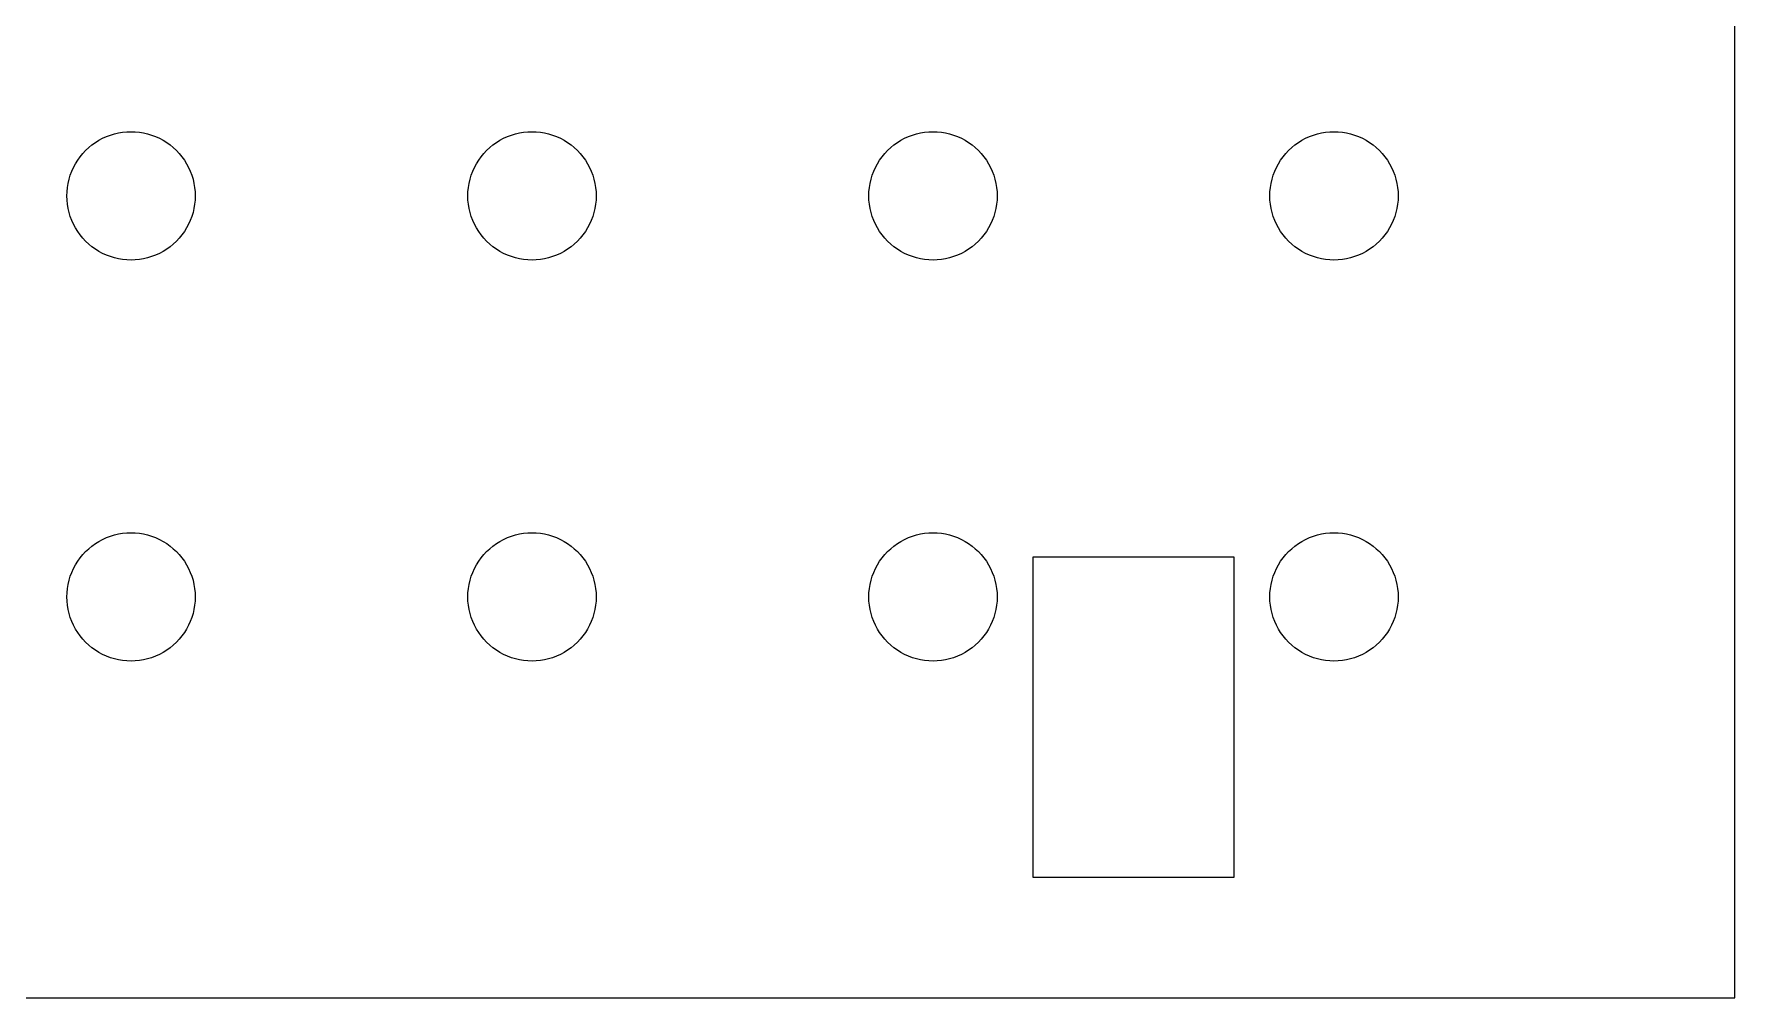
# Model space of a CAD drawing. Header units: metres. Extents: x -80 to 80, y -50 to 50.
# Drawn here: x 37.58 to 80, y -50 to -25.96 of the extents above; entities that cross this region are included whole.
import ezdxf

# ---------------------------------------------------------------- set-up
doc = ezdxf.new("R2010")
doc.units = ezdxf.units.M

msp = doc.modelspace()

# ---------------------------------------------------------------- linework, layer by layer
for p, q in [((80, -50), (80, 50)), ((39.6879, -28.4307), (39.7912, -28.4137)), ((39.7912, -28.4137), (39.8953, -28.4034)), ((39.8953, -28.4034), (40, -28.4)), ((40, -28.4), (40.1046, -28.4034)), ((40.1046, -28.4034), (40.2088, -28.4137)), ((40.2088, -28.4137), (40.3121, -28.4307)), ((49.6879, -28.4307), (49.7912, -28.4137)), ((49.7912, -28.4137), (49.8953, -28.4034)), ((49.8953, -28.4034), (50, -28.4)), ((50, -28.4), (50.1046, -28.4034)), ((50.1046, -28.4034), (50.2088, -28.4137)), ((50.2088, -28.4137), (50.3121, -28.4307)), ((59.6879, -28.4307), (59.7912, -28.4137)), ((59.7912, -28.4137), (59.8953, -28.4034)), ((59.8953, -28.4034), (60, -28.4)), ((60, -28.4), (60.1046, -28.4034)), ((60.1046, -28.4034), (60.2088, -28.4137)), ((60.2088, -28.4137), (60.3121, -28.4307)), ((69.6879, -28.4307), (69.7912, -28.4137)), ((69.7912, -28.4137), (69.8953, -28.4034)), ((69.8953, -28.4034), (70, -28.4)), ((70, -28.4), (70.1046, -28.4034)), ((70.1046, -28.4034), (70.2088, -28.4137)), ((70.2088, -28.4137), (70.3121, -28.4307)), ((38.8686, -28.8686), (38.945, -28.797)), ((38.945, -28.797), (39.026, -28.7306)), ((39.026, -28.7306), (39.1111, -28.6696)), ((39.1111, -28.6696), (39.2, -28.6143)), ((39.2, -28.6143), (39.2923, -28.565)), ((39.2923, -28.565), (39.3877, -28.5218)), ((39.3877, -28.5218), (39.4857, -28.4849)), ((39.4857, -28.4849), (39.5859, -28.4545)), ((39.5859, -28.4545), (39.6879, -28.4307)), ((40.3121, -28.4307), (40.4141, -28.4545)), ((40.4141, -28.4545), (40.5143, -28.4849)), ((40.5143, -28.4849), (40.6123, -28.5218)), ((40.6123, -28.5218), (40.7077, -28.565)), ((40.7077, -28.565), (40.8, -28.6143)), ((40.8, -28.6143), (40.8889, -28.6696)), ((40.8889, -28.6696), (40.974, -28.7306)), ((40.974, -28.7306), (41.0549, -28.797)), ((41.0549, -28.797), (41.1314, -28.8686)), ((48.8686, -28.8686), (48.945, -28.797)), ((48.945, -28.797), (49.026, -28.7306)), ((49.026, -28.7306), (49.1111, -28.6696)), ((49.1111, -28.6696), (49.2, -28.6143)), ((49.2, -28.6143), (49.2923, -28.565)), ((49.2923, -28.565), (49.3877, -28.5218)), ((49.3877, -28.5218), (49.4857, -28.4849)), ((49.4857, -28.4849), (49.5859, -28.4545)), ((49.5859, -28.4545), (49.6879, -28.4307)), ((50.3121, -28.4307), (50.4141, -28.4545)), ((50.4141, -28.4545), (50.5143, -28.4849)), ((50.5143, -28.4849), (50.6123, -28.5218)), ((50.6123, -28.5218), (50.7077, -28.565)), ((50.7077, -28.565), (50.8, -28.6143)), ((50.8, -28.6143), (50.8889, -28.6696)), ((50.8889, -28.6696), (50.974, -28.7306)), ((50.974, -28.7306), (51.0549, -28.797)), ((51.0549, -28.797), (51.1314, -28.8686)), ((58.8686, -28.8686), (58.945, -28.797)), ((58.945, -28.797), (59.026, -28.7306)), ((59.026, -28.7306), (59.1111, -28.6696)), ((59.1111, -28.6696), (59.2, -28.6143)), ((59.2, -28.6143), (59.2923, -28.565)), ((59.2923, -28.565), (59.3877, -28.5218)), ((59.3877, -28.5218), (59.4857, -28.4849)), ((59.4857, -28.4849), (59.5859, -28.4545)), ((59.5859, -28.4545), (59.6879, -28.4307)), ((60.3121, -28.4307), (60.4141, -28.4545)), ((60.4141, -28.4545), (60.5143, -28.4849)), ((60.5143, -28.4849), (60.6123, -28.5218)), ((60.6123, -28.5218), (60.7077, -28.565)), ((60.7077, -28.565), (60.8, -28.6143)), ((60.8, -28.6143), (60.8889, -28.6696)), ((60.8889, -28.6696), (60.974, -28.7306)), ((60.974, -28.7306), (61.0549, -28.797)), ((61.0549, -28.797), (61.1314, -28.8686)), ((68.8686, -28.8686), (68.945, -28.797)), ((68.945, -28.797), (69.026, -28.7306)), ((69.026, -28.7306), (69.1111, -28.6696)), ((69.1111, -28.6696), (69.2, -28.6143)), ((69.2, -28.6143), (69.2923, -28.565)), ((69.2923, -28.565), (69.3877, -28.5218)), ((69.3877, -28.5218), (69.4857, -28.4849)), ((69.4857, -28.4849), (69.5859, -28.4545)), ((69.5859, -28.4545), (69.6879, -28.4307)), ((70.3121, -28.4307), (70.4141, -28.4545)), ((70.4141, -28.4545), (70.5143, -28.4849)), ((70.5143, -28.4849), (70.6123, -28.5218)), ((70.6123, -28.5218), (70.7077, -28.565)), ((70.7077, -28.565), (70.8, -28.6143)), ((70.8, -28.6143), (70.8889, -28.6696)), ((70.8889, -28.6696), (70.974, -28.7306)), ((70.974, -28.7306), (71.0549, -28.797)), ((71.0549, -28.797), (71.1314, -28.8686)), ((38.565, -29.2923), (38.6143, -29.2)), ((38.6143, -29.2), (38.6696, -29.1111)), ((38.6696, -29.1111), (38.7306, -29.026)), ((38.7306, -29.026), (38.797, -28.945)), ((38.797, -28.945), (38.8686, -28.8686)), ((41.1314, -28.8686), (41.2029, -28.945)), ((41.2029, -28.945), (41.2694, -29.026)), ((41.2694, -29.026), (41.3303, -29.1111)), ((41.3303, -29.1111), (41.3856, -29.2)), ((41.3856, -29.2), (41.435, -29.2923)), ((48.565, -29.2923), (48.6143, -29.2)), ((48.6143, -29.2), (48.6696, -29.1111)), ((48.6696, -29.1111), (48.7306, -29.026)), ((48.7306, -29.026), (48.797, -28.945)), ((48.797, -28.945), (48.8686, -28.8686)), ((51.1314, -28.8686), (51.2029, -28.945)), ((51.2029, -28.945), (51.2694, -29.026)), ((51.2694, -29.026), (51.3303, -29.1111)), ((51.3303, -29.1111), (51.3856, -29.2)), ((51.3856, -29.2), (51.435, -29.2923)), ((58.565, -29.2923), (58.6143, -29.2)), ((58.6143, -29.2), (58.6696, -29.1111)), ((58.6696, -29.1111), (58.7306, -29.026)), ((58.7306, -29.026), (58.797, -28.945)), ((58.797, -28.945), (58.8686, -28.8686)), ((61.1314, -28.8686), (61.2029, -28.945)), ((61.2029, -28.945), (61.2694, -29.026)), ((61.2694, -29.026), (61.3303, -29.1111)), ((61.3303, -29.1111), (61.3856, -29.2)), ((61.3856, -29.2), (61.435, -29.2923)), ((68.565, -29.2923), (68.6143, -29.2)), ((68.6143, -29.2), (68.6696, -29.1111)), ((68.6696, -29.1111), (68.7306, -29.026)), ((68.7306, -29.026), (68.797, -28.945)), ((68.797, -28.945), (68.8686, -28.8686)), ((71.1314, -28.8686), (71.2029, -28.945)), ((71.2029, -28.945), (71.2694, -29.026)), ((71.2694, -29.026), (71.3303, -29.1111)), ((71.3303, -29.1111), (71.3856, -29.2)), ((71.3856, -29.2), (71.435, -29.2923)), ((38.4137, -29.7912), (38.4307, -29.6879)), ((38.4307, -29.6879), (38.4545, -29.5859)), ((38.4545, -29.5859), (38.4849, -29.4857)), ((38.4849, -29.4857), (38.5218, -29.3877)), ((38.5218, -29.3877), (38.565, -29.2923)), ((41.435, -29.2923), (41.4782, -29.3877)), ((41.4782, -29.3877), (41.5151, -29.4857)), ((41.5151, -29.4857), (41.5455, -29.5859)), ((41.5455, -29.5859), (41.5692, -29.6879)), ((41.5692, -29.6879), (41.5863, -29.7912)), ((48.4137, -29.7912), (48.4307, -29.6879)), ((48.4307, -29.6879), (48.4545, -29.5859)), ((48.4545, -29.5859), (48.4849, -29.4857)), ((48.4849, -29.4857), (48.5218, -29.3877)), ((48.5218, -29.3877), (48.565, -29.2923)), ((51.435, -29.2923), (51.4782, -29.3877)), ((51.4782, -29.3877), (51.5151, -29.4857)), ((51.5151, -29.4857), (51.5455, -29.5859)), ((51.5455, -29.5859), (51.5692, -29.6879)), ((51.5692, -29.6879), (51.5863, -29.7912)), ((58.4137, -29.7912), (58.4307, -29.6879)), ((58.4307, -29.6879), (58.4545, -29.5859)), ((58.4545, -29.5859), (58.4849, -29.4857)), ((58.4849, -29.4857), (58.5218, -29.3877)), ((58.5218, -29.3877), (58.565, -29.2923)), ((61.435, -29.2923), (61.4782, -29.3877)), ((61.4782, -29.3877), (61.5151, -29.4857)), ((61.5151, -29.4857), (61.5455, -29.5859)), ((61.5455, -29.5859), (61.5692, -29.6879)), ((61.5692, -29.6879), (61.5863, -29.7912)), ((68.4137, -29.7912), (68.4307, -29.6879)), ((68.4307, -29.6879), (68.4545, -29.5859)), ((68.4545, -29.5859), (68.4849, -29.4857)), ((68.4849, -29.4857), (68.5218, -29.3877)), ((68.5218, -29.3877), (68.565, -29.2923)), ((71.435, -29.2923), (71.4782, -29.3877)), ((71.4782, -29.3877), (71.5151, -29.4857)), ((71.5151, -29.4857), (71.5455, -29.5859)), ((71.5455, -29.5859), (71.5692, -29.6879)), ((71.5692, -29.6879), (71.5863, -29.7912)), ((38.4, -30), (38.4034, -29.8953)), ((38.4034, -30.1046), (38.4, -30)), ((38.4034, -29.8953), (38.4137, -29.7912)), ((38.4137, -30.2088), (38.4034, -30.1046)), ((41.5863, -29.7912), (41.5966, -29.8953)), ((41.5966, -30.1046), (41.5863, -30.2088)), ((41.5966, -29.8953), (41.6, -30)), ((41.6, -30), (41.5966, -30.1046)), ((48.4, -30), (48.4034, -29.8953)), ((48.4034, -30.1046), (48.4, -30)), ((48.4034, -29.8953), (48.4137, -29.7912)), ((48.4137, -30.2088), (48.4034, -30.1046)), ((51.5863, -29.7912), (51.5966, -29.8953)), ((51.5966, -30.1046), (51.5863, -30.2088)), ((51.5966, -29.8953), (51.6, -30)), ((51.6, -30), (51.5966, -30.1046)), ((58.4, -30), (58.4034, -29.8953)), ((58.4034, -30.1046), (58.4, -30)), ((58.4034, -29.8953), (58.4137, -29.7912)), ((58.4137, -30.2088), (58.4034, -30.1046)), ((61.5863, -29.7912), (61.5966, -29.8953)), ((61.5966, -30.1046), (61.5863, -30.2088)), ((61.5966, -29.8953), (61.6, -30)), ((61.6, -30), (61.5966, -30.1046)), ((68.4, -30), (68.4034, -29.8953)), ((68.4034, -30.1046), (68.4, -30)), ((68.4034, -29.8953), (68.4137, -29.7912)), ((68.4137, -30.2088), (68.4034, -30.1046)), ((71.5863, -29.7912), (71.5966, -29.8953)), ((71.5966, -30.1046), (71.5863, -30.2088)), ((71.5966, -29.8953), (71.6, -30)), ((71.6, -30), (71.5966, -30.1046)), ((38.4307, -30.3121), (38.4137, -30.2088)), ((38.4545, -30.4141), (38.4307, -30.3121)), ((38.4849, -30.5143), (38.4545, -30.4141)), ((38.5218, -30.6123), (38.4849, -30.5143)), ((41.5151, -30.5143), (41.4782, -30.6123)), ((41.5455, -30.4141), (41.5151, -30.5143)), ((41.5692, -30.3121), (41.5455, -30.4141)), ((41.5863, -30.2088), (41.5692, -30.3121)), ((48.4307, -30.3121), (48.4137, -30.2088)), ((48.4545, -30.4141), (48.4307, -30.3121)), ((48.4849, -30.5143), (48.4545, -30.4141)), ((48.5218, -30.6123), (48.4849, -30.5143)), ((51.5151, -30.5143), (51.4782, -30.6123)), ((51.5455, -30.4141), (51.5151, -30.5143)), ((51.5692, -30.3121), (51.5455, -30.4141)), ((51.5863, -30.2088), (51.5692, -30.3121)), ((58.4307, -30.3121), (58.4137, -30.2088)), ((58.4545, -30.4141), (58.4307, -30.3121)), ((58.4849, -30.5143), (58.4545, -30.4141)), ((58.5218, -30.6123), (58.4849, -30.5143)), ((61.5151, -30.5143), (61.4782, -30.6123)), ((61.5455, -30.4141), (61.5151, -30.5143)), ((61.5692, -30.3121), (61.5455, -30.4141)), ((61.5863, -30.2088), (61.5692, -30.3121)), ((68.4307, -30.3121), (68.4137, -30.2088)), ((68.4545, -30.4141), (68.4307, -30.3121)), ((68.4849, -30.5143), (68.4545, -30.4141)), ((68.5218, -30.6123), (68.4849, -30.5143)), ((71.5151, -30.5143), (71.4782, -30.6123)), ((71.5455, -30.4141), (71.5151, -30.5143)), ((71.5692, -30.3121), (71.5455, -30.4141)), ((71.5863, -30.2088), (71.5692, -30.3121)), ((38.565, -30.7077), (38.5218, -30.6123)), ((38.6143, -30.8), (38.565, -30.7077)), ((38.6696, -30.8889), (38.6143, -30.8)), ((38.7306, -30.974), (38.6696, -30.8889)), ((41.3303, -30.8889), (41.2694, -30.974)), ((41.3856, -30.8), (41.3303, -30.8889)), ((41.435, -30.7077), (41.3856, -30.8)), ((41.4782, -30.6123), (41.435, -30.7077)), ((48.565, -30.7077), (48.5218, -30.6123)), ((48.6143, -30.8), (48.565, -30.7077)), ((48.6696, -30.8889), (48.6143, -30.8)), ((48.7306, -30.974), (48.6696, -30.8889)), ((51.3303, -30.8889), (51.2694, -30.974)), ((51.3856, -30.8), (51.3303, -30.8889)), ((51.435, -30.7077), (51.3856, -30.8)), ((51.4782, -30.6123), (51.435, -30.7077)), ((58.565, -30.7077), (58.5218, -30.6123)), ((58.6143, -30.8), (58.565, -30.7077)), ((58.6696, -30.8889), (58.6143, -30.8)), ((58.7306, -30.974), (58.6696, -30.8889)), ((61.3303, -30.8889), (61.2694, -30.974)), ((61.3856, -30.8), (61.3303, -30.8889)), ((61.435, -30.7077), (61.3856, -30.8)), ((61.4782, -30.6123), (61.435, -30.7077)), ((68.565, -30.7077), (68.5218, -30.6123)), ((68.6143, -30.8), (68.565, -30.7077)), ((68.6696, -30.8889), (68.6143, -30.8)), ((68.7306, -30.974), (68.6696, -30.8889)), ((71.3303, -30.8889), (71.2694, -30.974)), ((71.3856, -30.8), (71.3303, -30.8889)), ((71.435, -30.7077), (71.3856, -30.8)), ((71.4782, -30.6123), (71.435, -30.7077)), ((38.797, -31.0549), (38.7306, -30.974)), ((38.8686, -31.1314), (38.797, -31.0549)), ((38.945, -31.2029), (38.8686, -31.1314)), ((39.026, -31.2694), (38.945, -31.2029)), ((39.1111, -31.3303), (39.026, -31.2694)), ((39.2, -31.3856), (39.1111, -31.3303)), ((39.2923, -31.435), (39.2, -31.3856)), ((40.8, -31.3856), (40.7077, -31.435)), ((40.8889, -31.3303), (40.8, -31.3856)), ((40.974, -31.2694), (40.8889, -31.3303)), ((41.0549, -31.2029), (40.974, -31.2694)), ((41.1314, -31.1314), (41.0549, -31.2029)), ((41.2029, -31.0549), (41.1314, -31.1314)), ((41.2694, -30.974), (41.2029, -31.0549)), ((48.797, -31.0549), (48.7306, -30.974)), ((48.8686, -31.1314), (48.797, -31.0549)), ((48.945, -31.2029), (48.8686, -31.1314)), ((49.026, -31.2694), (48.945, -31.2029)), ((49.1111, -31.3303), (49.026, -31.2694)), ((49.2, -31.3856), (49.1111, -31.3303)), ((49.2923, -31.435), (49.2, -31.3856)), ((50.8, -31.3856), (50.7077, -31.435)), ((50.8889, -31.3303), (50.8, -31.3856)), ((50.974, -31.2694), (50.8889, -31.3303)), ((51.0549, -31.2029), (50.974, -31.2694)), ((51.1314, -31.1314), (51.0549, -31.2029)), ((51.2029, -31.0549), (51.1314, -31.1314)), ((51.2694, -30.974), (51.2029, -31.0549)), ((58.797, -31.0549), (58.7306, -30.974)), ((58.8686, -31.1314), (58.797, -31.0549)), ((58.945, -31.2029), (58.8686, -31.1314)), ((59.026, -31.2694), (58.945, -31.2029)), ((59.1111, -31.3303), (59.026, -31.2694)), ((59.2, -31.3856), (59.1111, -31.3303)), ((59.2923, -31.435), (59.2, -31.3856)), ((60.8, -31.3856), (60.7077, -31.435)), ((60.8889, -31.3303), (60.8, -31.3856)), ((60.974, -31.2694), (60.8889, -31.3303)), ((61.0549, -31.2029), (60.974, -31.2694)), ((61.1314, -31.1314), (61.0549, -31.2029)), ((61.2029, -31.0549), (61.1314, -31.1314)), ((61.2694, -30.974), (61.2029, -31.0549)), ((68.797, -31.0549), (68.7306, -30.974)), ((68.8686, -31.1314), (68.797, -31.0549)), ((68.945, -31.2029), (68.8686, -31.1314)), ((69.026, -31.2694), (68.945, -31.2029)), ((69.1111, -31.3303), (69.026, -31.2694)), ((69.2, -31.3856), (69.1111, -31.3303)), ((69.2923, -31.435), (69.2, -31.3856)), ((70.8, -31.3856), (70.7077, -31.435)), ((70.8889, -31.3303), (70.8, -31.3856)), ((70.974, -31.2694), (70.8889, -31.3303)), ((71.0549, -31.2029), (70.974, -31.2694)), ((71.1314, -31.1314), (71.0549, -31.2029)), ((71.2029, -31.0549), (71.1314, -31.1314)), ((71.2694, -30.974), (71.2029, -31.0549)), ((39.3877, -31.4782), (39.2923, -31.435)), ((39.4857, -31.5151), (39.3877, -31.4782)), ((39.5859, -31.5455), (39.4857, -31.5151)), ((39.6879, -31.5692), (39.5859, -31.5455)), ((39.7912, -31.5863), (39.6879, -31.5692)), ((39.8953, -31.5966), (39.7912, -31.5863)), ((40, -31.6), (39.8953, -31.5966)), ((40.1046, -31.5966), (40, -31.6)), ((40.2088, -31.5863), (40.1046, -31.5966)), ((40.3121, -31.5692), (40.2088, -31.5863)), ((40.4141, -31.5455), (40.3121, -31.5692)), ((40.5143, -31.5151), (40.4141, -31.5455)), ((40.6123, -31.4782), (40.5143, -31.5151)), ((40.7077, -31.435), (40.6123, -31.4782)), ((49.3877, -31.4782), (49.2923, -31.435)), ((49.4857, -31.5151), (49.3877, -31.4782)), ((49.5859, -31.5455), (49.4857, -31.5151)), ((49.6879, -31.5692), (49.5859, -31.5455)), ((49.7912, -31.5863), (49.6879, -31.5692)), ((49.8953, -31.5966), (49.7912, -31.5863)), ((50, -31.6), (49.8953, -31.5966)), ((50.1046, -31.5966), (50, -31.6)), ((50.2088, -31.5863), (50.1046, -31.5966)), ((50.3121, -31.5692), (50.2088, -31.5863)), ((50.4141, -31.5455), (50.3121, -31.5692)), ((50.5143, -31.5151), (50.4141, -31.5455)), ((50.6123, -31.4782), (50.5143, -31.5151)), ((50.7077, -31.435), (50.6123, -31.4782)), ((59.3877, -31.4782), (59.2923, -31.435)), ((59.4857, -31.5151), (59.3877, -31.4782)), ((59.5859, -31.5455), (59.4857, -31.5151)), ((59.6879, -31.5692), (59.5859, -31.5455)), ((59.7912, -31.5863), (59.6879, -31.5692)), ((59.8953, -31.5966), (59.7912, -31.5863)), ((60, -31.6), (59.8953, -31.5966)), ((60.1046, -31.5966), (60, -31.6)), ((60.2088, -31.5863), (60.1046, -31.5966)), ((60.3121, -31.5692), (60.2088, -31.5863)), ((60.4141, -31.5455), (60.3121, -31.5692)), ((60.5143, -31.5151), (60.4141, -31.5455)), ((60.6123, -31.4782), (60.5143, -31.5151)), ((60.7077, -31.435), (60.6123, -31.4782)), ((69.3877, -31.4782), (69.2923, -31.435)), ((69.4857, -31.5151), (69.3877, -31.4782)), ((69.5859, -31.5455), (69.4857, -31.5151)), ((69.6879, -31.5692), (69.5859, -31.5455)), ((69.7912, -31.5863), (69.6879, -31.5692)), ((69.8953, -31.5966), (69.7912, -31.5863)), ((70, -31.6), (69.8953, -31.5966)), ((70.1046, -31.5966), (70, -31.6)), ((70.2088, -31.5863), (70.1046, -31.5966)), ((70.3121, -31.5692), (70.2088, -31.5863)), ((70.4141, -31.5455), (70.3121, -31.5692)), ((70.5143, -31.5151), (70.4141, -31.5455)), ((70.6123, -31.4782), (70.5143, -31.5151)), ((70.7077, -31.435), (70.6123, -31.4782)), ((39.2, -38.6143), (39.2923, -38.565)), ((39.2923, -38.565), (39.3877, -38.5218)), ((39.3877, -38.5218), (39.4857, -38.4849)), ((39.4857, -38.4849), (39.5859, -38.4545)), ((39.5859, -38.4545), (39.6879, -38.4307)), ((39.6879, -38.4307), (39.7912, -38.4137)), ((39.7912, -38.4137), (39.8953, -38.4034)), ((39.8953, -38.4034), (40, -38.4)), ((40, -38.4), (40.1046, -38.4034)), ((40.1046, -38.4034), (40.2088, -38.4137)), ((40.2088, -38.4137), (40.3121, -38.4307)), ((40.3121, -38.4307), (40.4141, -38.4545)), ((40.4141, -38.4545), (40.5143, -38.4849)), ((40.5143, -38.4849), (40.6123, -38.5218)), ((40.6123, -38.5218), (40.7077, -38.565)), ((40.7077, -38.565), (40.8, -38.6143)), ((49.2, -38.6143), (49.2923, -38.565)), ((49.2923, -38.565), (49.3877, -38.5218)), ((49.3877, -38.5218), (49.4857, -38.4849)), ((49.4857, -38.4849), (49.5859, -38.4545)), ((49.5859, -38.4545), (49.6879, -38.4307)), ((49.6879, -38.4307), (49.7912, -38.4137)), ((49.7912, -38.4137), (49.8953, -38.4034)), ((49.8953, -38.4034), (50, -38.4)), ((50, -38.4), (50.1046, -38.4034)), ((50.1046, -38.4034), (50.2088, -38.4137)), ((50.2088, -38.4137), (50.3121, -38.4307)), ((50.3121, -38.4307), (50.4141, -38.4545)), ((50.4141, -38.4545), (50.5143, -38.4849)), ((50.5143, -38.4849), (50.6123, -38.5218)), ((50.6123, -38.5218), (50.7077, -38.565)), ((50.7077, -38.565), (50.8, -38.6143)), ((59.2, -38.6143), (59.2923, -38.565)), ((59.2923, -38.565), (59.3877, -38.5218)), ((59.3877, -38.5218), (59.4857, -38.4849)), ((59.4857, -38.4849), (59.5859, -38.4545)), ((59.5859, -38.4545), (59.6879, -38.4307)), ((59.6879, -38.4307), (59.7912, -38.4137)), ((59.7912, -38.4137), (59.8953, -38.4034)), ((59.8953, -38.4034), (60, -38.4)), ((60, -38.4), (60.1046, -38.4034)), ((60.1046, -38.4034), (60.2088, -38.4137)), ((60.2088, -38.4137), (60.3121, -38.4307)), ((60.3121, -38.4307), (60.4141, -38.4545)), ((60.4141, -38.4545), (60.5143, -38.4849)), ((60.5143, -38.4849), (60.6123, -38.5218)), ((60.6123, -38.5218), (60.7077, -38.565)), ((60.7077, -38.565), (60.8, -38.6143)), ((69.2, -38.6143), (69.2923, -38.565)), ((69.2923, -38.565), (69.3877, -38.5218)), ((69.3877, -38.5218), (69.4857, -38.4849)), ((69.4857, -38.4849), (69.5859, -38.4545)), ((69.5859, -38.4545), (69.6879, -38.4307)), ((69.6879, -38.4307), (69.7912, -38.4137)), ((69.7912, -38.4137), (69.8953, -38.4034)), ((69.8953, -38.4034), (70, -38.4)), ((70, -38.4), (70.1046, -38.4034)), ((70.1046, -38.4034), (70.2088, -38.4137)), ((70.2088, -38.4137), (70.3121, -38.4307)), ((70.3121, -38.4307), (70.4141, -38.4545)), ((70.4141, -38.4545), (70.5143, -38.4849)), ((70.5143, -38.4849), (70.6123, -38.5218)), ((70.6123, -38.5218), (70.7077, -38.565)), ((70.7077, -38.565), (70.8, -38.6143)), ((38.7306, -39.026), (38.797, -38.945)), ((38.797, -38.945), (38.8686, -38.8686)), ((38.8686, -38.8686), (38.945, -38.797)), ((38.945, -38.797), (39.026, -38.7306)), ((39.026, -38.7306), (39.1111, -38.6696)), ((39.1111, -38.6696), (39.2, -38.6143)), ((40.8, -38.6143), (40.8889, -38.6696)), ((40.8889, -38.6696), (40.974, -38.7306)), ((40.974, -38.7306), (41.0549, -38.797)), ((41.0549, -38.797), (41.1314, -38.8686)), ((41.1314, -38.8686), (41.2029, -38.945)), ((41.2029, -38.945), (41.2694, -39.026)), ((48.7306, -39.026), (48.797, -38.945)), ((48.797, -38.945), (48.8686, -38.8686)), ((48.8686, -38.8686), (48.945, -38.797)), ((48.945, -38.797), (49.026, -38.7306)), ((49.026, -38.7306), (49.1111, -38.6696)), ((49.1111, -38.6696), (49.2, -38.6143)), ((50.8, -38.6143), (50.8889, -38.6696)), ((50.8889, -38.6696), (50.974, -38.7306)), ((50.974, -38.7306), (51.0549, -38.797)), ((51.0549, -38.797), (51.1314, -38.8686)), ((51.1314, -38.8686), (51.2029, -38.945)), ((51.2029, -38.945), (51.2694, -39.026)), ((58.7306, -39.026), (58.797, -38.945)), ((58.797, -38.945), (58.8686, -38.8686)), ((58.8686, -38.8686), (58.945, -38.797)), ((58.945, -38.797), (59.026, -38.7306)), ((59.026, -38.7306), (59.1111, -38.6696)), ((59.1111, -38.6696), (59.2, -38.6143)), ((60.8, -38.6143), (60.8889, -38.6696)), ((60.8889, -38.6696), (60.974, -38.7306)), ((60.974, -38.7306), (61.0549, -38.797)), ((61.0549, -38.797), (61.1314, -38.8686)), ((61.1314, -38.8686), (61.2029, -38.945)), ((61.2029, -38.945), (61.2694, -39.026)), ((62.5, -47), (62.5, -39)), ((62.5, -39), (67.5, -39)), ((67.5, -39), (67.5, -47)), ((68.7306, -39.026), (68.797, -38.945)), ((68.797, -38.945), (68.8686, -38.8686)), ((68.8686, -38.8686), (68.945, -38.797)), ((68.945, -38.797), (69.026, -38.7306)), ((69.026, -38.7306), (69.1111, -38.6696)), ((69.1111, -38.6696), (69.2, -38.6143)), ((70.8, -38.6143), (70.8889, -38.6696)), ((70.8889, -38.6696), (70.974, -38.7306)), ((70.974, -38.7306), (71.0549, -38.797)), ((71.0549, -38.797), (71.1314, -38.8686)), ((71.1314, -38.8686), (71.2029, -38.945)), ((71.2029, -38.945), (71.2694, -39.026)), ((38.4849, -39.4857), (38.5218, -39.3877)), ((38.5218, -39.3877), (38.565, -39.2923)), ((38.565, -39.2923), (38.6143, -39.2)), ((38.6143, -39.2), (38.6696, -39.1111)), ((38.6696, -39.1111), (38.7306, -39.026)), ((41.2694, -39.026), (41.3303, -39.1111)), ((41.3303, -39.1111), (41.3856, -39.2)), ((41.3856, -39.2), (41.435, -39.2923)), ((41.435, -39.2923), (41.4782, -39.3877)), ((41.4782, -39.3877), (41.5151, -39.4857)), ((48.4849, -39.4857), (48.5218, -39.3877)), ((48.5218, -39.3877), (48.565, -39.2923)), ((48.565, -39.2923), (48.6143, -39.2)), ((48.6143, -39.2), (48.6696, -39.1111)), ((48.6696, -39.1111), (48.7306, -39.026)), ((51.2694, -39.026), (51.3303, -39.1111)), ((51.3303, -39.1111), (51.3856, -39.2)), ((51.3856, -39.2), (51.435, -39.2923)), ((51.435, -39.2923), (51.4782, -39.3877)), ((51.4782, -39.3877), (51.5151, -39.4857)), ((58.4849, -39.4857), (58.5218, -39.3877)), ((58.5218, -39.3877), (58.565, -39.2923)), ((58.565, -39.2923), (58.6143, -39.2)), ((58.6143, -39.2), (58.6696, -39.1111)), ((58.6696, -39.1111), (58.7306, -39.026)), ((61.2694, -39.026), (61.3303, -39.1111)), ((61.3303, -39.1111), (61.3856, -39.2)), ((61.3856, -39.2), (61.435, -39.2923)), ((61.435, -39.2923), (61.4782, -39.3877)), ((61.4782, -39.3877), (61.5151, -39.4857)), ((68.4849, -39.4857), (68.5218, -39.3877)), ((68.5218, -39.3877), (68.565, -39.2923)), ((68.565, -39.2923), (68.6143, -39.2)), ((68.6143, -39.2), (68.6696, -39.1111)), ((68.6696, -39.1111), (68.7306, -39.026)), ((71.2694, -39.026), (71.3303, -39.1111)), ((71.3303, -39.1111), (71.3856, -39.2)), ((71.3856, -39.2), (71.435, -39.2923)), ((71.435, -39.2923), (71.4782, -39.3877)), ((71.4782, -39.3877), (71.5151, -39.4857)), ((38.4034, -39.8953), (38.4137, -39.7912)), ((38.4137, -39.7912), (38.4307, -39.6879)), ((38.4307, -39.6879), (38.4545, -39.5859)), ((38.4545, -39.5859), (38.4849, -39.4857)), ((41.5151, -39.4857), (41.5455, -39.5859)), ((41.5455, -39.5859), (41.5692, -39.6879)), ((41.5692, -39.6879), (41.5863, -39.7912)), ((41.5863, -39.7912), (41.5966, -39.8953)), ((48.4034, -39.8953), (48.4137, -39.7912)), ((48.4137, -39.7912), (48.4307, -39.6879)), ((48.4307, -39.6879), (48.4545, -39.5859)), ((48.4545, -39.5859), (48.4849, -39.4857)), ((51.5151, -39.4857), (51.5455, -39.5859)), ((51.5455, -39.5859), (51.5692, -39.6879)), ((51.5692, -39.6879), (51.5863, -39.7912)), ((51.5863, -39.7912), (51.5966, -39.8953)), ((58.4034, -39.8953), (58.4137, -39.7912)), ((58.4137, -39.7912), (58.4307, -39.6879)), ((58.4307, -39.6879), (58.4545, -39.5859)), ((58.4545, -39.5859), (58.4849, -39.4857)), ((61.5151, -39.4857), (61.5455, -39.5859)), ((61.5455, -39.5859), (61.5692, -39.6879)), ((61.5692, -39.6879), (61.5863, -39.7912)), ((61.5863, -39.7912), (61.5966, -39.8953)), ((68.4034, -39.8953), (68.4137, -39.7912)), ((68.4137, -39.7912), (68.4307, -39.6879)), ((68.4307, -39.6879), (68.4545, -39.5859)), ((68.4545, -39.5859), (68.4849, -39.4857)), ((71.5151, -39.4857), (71.5455, -39.5859)), ((71.5455, -39.5859), (71.5692, -39.6879)), ((71.5692, -39.6879), (71.5863, -39.7912)), ((71.5863, -39.7912), (71.5966, -39.8953)), ((38.4, -40), (38.4034, -39.8953)), ((38.4034, -40.1046), (38.4, -40)), ((38.4137, -40.2088), (38.4034, -40.1046)), ((38.4307, -40.3121), (38.4137, -40.2088)), ((41.5863, -40.2088), (41.5692, -40.3121)), ((41.5966, -40.1046), (41.5863, -40.2088)), ((41.5966, -39.8953), (41.6, -40)), ((41.6, -40), (41.5966, -40.1046)), ((48.4, -40), (48.4034, -39.8953)), ((48.4034, -40.1046), (48.4, -40)), ((48.4137, -40.2088), (48.4034, -40.1046)), ((48.4307, -40.3121), (48.4137, -40.2088)), ((51.5863, -40.2088), (51.5692, -40.3121)), ((51.5966, -40.1046), (51.5863, -40.2088)), ((51.5966, -39.8953), (51.6, -40)), ((51.6, -40), (51.5966, -40.1046)), ((58.4, -40), (58.4034, -39.8953)), ((58.4034, -40.1046), (58.4, -40)), ((58.4137, -40.2088), (58.4034, -40.1046)), ((58.4307, -40.3121), (58.4137, -40.2088)), ((61.5863, -40.2088), (61.5692, -40.3121)), ((61.5966, -40.1046), (61.5863, -40.2088)), ((61.5966, -39.8953), (61.6, -40)), ((61.6, -40), (61.5966, -40.1046)), ((68.4, -40), (68.4034, -39.8953)), ((68.4034, -40.1046), (68.4, -40)), ((68.4137, -40.2088), (68.4034, -40.1046)), ((68.4307, -40.3121), (68.4137, -40.2088)), ((71.5863, -40.2088), (71.5692, -40.3121)), ((71.5966, -40.1046), (71.5863, -40.2088)), ((71.5966, -39.8953), (71.6, -40)), ((71.6, -40), (71.5966, -40.1046)), ((38.4545, -40.4141), (38.4307, -40.3121)), ((38.4849, -40.5143), (38.4545, -40.4141)), ((38.5218, -40.6123), (38.4849, -40.5143)), ((38.565, -40.7077), (38.5218, -40.6123)), ((38.6143, -40.8), (38.565, -40.7077)), ((41.435, -40.7077), (41.3856, -40.8)), ((41.4782, -40.6123), (41.435, -40.7077)), ((41.5151, -40.5143), (41.4782, -40.6123)), ((41.5455, -40.4141), (41.5151, -40.5143)), ((41.5692, -40.3121), (41.5455, -40.4141)), ((48.4545, -40.4141), (48.4307, -40.3121)), ((48.4849, -40.5143), (48.4545, -40.4141)), ((48.5218, -40.6123), (48.4849, -40.5143)), ((48.565, -40.7077), (48.5218, -40.6123)), ((48.6143, -40.8), (48.565, -40.7077)), ((51.435, -40.7077), (51.3856, -40.8)), ((51.4782, -40.6123), (51.435, -40.7077)), ((51.5151, -40.5143), (51.4782, -40.6123)), ((51.5455, -40.4141), (51.5151, -40.5143)), ((51.5692, -40.3121), (51.5455, -40.4141)), ((58.4545, -40.4141), (58.4307, -40.3121)), ((58.4849, -40.5143), (58.4545, -40.4141)), ((58.5218, -40.6123), (58.4849, -40.5143)), ((58.565, -40.7077), (58.5218, -40.6123)), ((58.6143, -40.8), (58.565, -40.7077)), ((61.435, -40.7077), (61.3856, -40.8)), ((61.4782, -40.6123), (61.435, -40.7077)), ((61.5151, -40.5143), (61.4782, -40.6123)), ((61.5455, -40.4141), (61.5151, -40.5143)), ((61.5692, -40.3121), (61.5455, -40.4141)), ((68.4545, -40.4141), (68.4307, -40.3121)), ((68.4849, -40.5143), (68.4545, -40.4141)), ((68.5218, -40.6123), (68.4849, -40.5143)), ((68.565, -40.7077), (68.5218, -40.6123)), ((68.6143, -40.8), (68.565, -40.7077)), ((71.435, -40.7077), (71.3856, -40.8)), ((71.4782, -40.6123), (71.435, -40.7077)), ((71.5151, -40.5143), (71.4782, -40.6123)), ((71.5455, -40.4141), (71.5151, -40.5143)), ((71.5692, -40.3121), (71.5455, -40.4141)), ((38.6696, -40.8889), (38.6143, -40.8)), ((38.7306, -40.974), (38.6696, -40.8889)), ((38.797, -41.0549), (38.7306, -40.974)), ((38.8686, -41.1314), (38.797, -41.0549)), ((38.945, -41.2029), (38.8686, -41.1314)), ((41.1314, -41.1314), (41.0549, -41.2029)), ((41.2029, -41.0549), (41.1314, -41.1314)), ((41.2694, -40.974), (41.2029, -41.0549)), ((41.3303, -40.8889), (41.2694, -40.974)), ((41.3856, -40.8), (41.3303, -40.8889)), ((48.6696, -40.8889), (48.6143, -40.8)), ((48.7306, -40.974), (48.6696, -40.8889)), ((48.797, -41.0549), (48.7306, -40.974)), ((48.8686, -41.1314), (48.797, -41.0549)), ((48.945, -41.2029), (48.8686, -41.1314)), ((51.1314, -41.1314), (51.0549, -41.2029)), ((51.2029, -41.0549), (51.1314, -41.1314)), ((51.2694, -40.974), (51.2029, -41.0549)), ((51.3303, -40.8889), (51.2694, -40.974)), ((51.3856, -40.8), (51.3303, -40.8889)), ((58.6696, -40.8889), (58.6143, -40.8)), ((58.7306, -40.974), (58.6696, -40.8889)), ((58.797, -41.0549), (58.7306, -40.974)), ((58.8686, -41.1314), (58.797, -41.0549)), ((58.945, -41.2029), (58.8686, -41.1314)), ((61.1314, -41.1314), (61.0549, -41.2029)), ((61.2029, -41.0549), (61.1314, -41.1314)), ((61.2694, -40.974), (61.2029, -41.0549)), ((61.3303, -40.8889), (61.2694, -40.974)), ((61.3856, -40.8), (61.3303, -40.8889)), ((68.6696, -40.8889), (68.6143, -40.8)), ((68.7306, -40.974), (68.6696, -40.8889)), ((68.797, -41.0549), (68.7306, -40.974)), ((68.8686, -41.1314), (68.797, -41.0549)), ((68.945, -41.2029), (68.8686, -41.1314)), ((71.1314, -41.1314), (71.0549, -41.2029)), ((71.2029, -41.0549), (71.1314, -41.1314)), ((71.2694, -40.974), (71.2029, -41.0549)), ((71.3303, -40.8889), (71.2694, -40.974)), ((71.3856, -40.8), (71.3303, -40.8889)), ((39.026, -41.2694), (38.945, -41.2029)), ((39.1111, -41.3303), (39.026, -41.2694)), ((39.2, -41.3856), (39.1111, -41.3303)), ((39.2923, -41.435), (39.2, -41.3856)), ((39.3877, -41.4782), (39.2923, -41.435)), ((39.4857, -41.5151), (39.3877, -41.4782)), ((39.5859, -41.5455), (39.4857, -41.5151)), ((39.6879, -41.5692), (39.5859, -41.5455)), ((39.7912, -41.5863), (39.6879, -41.5692)), ((40.3121, -41.5692), (40.2088, -41.5863)), ((40.4141, -41.5455), (40.3121, -41.5692)), ((40.5143, -41.5151), (40.4141, -41.5455)), ((40.6123, -41.4782), (40.5143, -41.5151)), ((40.7077, -41.435), (40.6123, -41.4782)), ((40.8, -41.3856), (40.7077, -41.435)), ((40.8889, -41.3303), (40.8, -41.3856)), ((40.974, -41.2694), (40.8889, -41.3303)), ((41.0549, -41.2029), (40.974, -41.2694)), ((49.026, -41.2694), (48.945, -41.2029)), ((49.1111, -41.3303), (49.026, -41.2694)), ((49.2, -41.3856), (49.1111, -41.3303)), ((49.2923, -41.435), (49.2, -41.3856)), ((49.3877, -41.4782), (49.2923, -41.435)), ((49.4857, -41.5151), (49.3877, -41.4782)), ((49.5859, -41.5455), (49.4857, -41.5151)), ((49.6879, -41.5692), (49.5859, -41.5455)), ((49.7912, -41.5863), (49.6879, -41.5692)), ((50.3121, -41.5692), (50.2088, -41.5863)), ((50.4141, -41.5455), (50.3121, -41.5692)), ((50.5143, -41.5151), (50.4141, -41.5455)), ((50.6123, -41.4782), (50.5143, -41.5151)), ((50.7077, -41.435), (50.6123, -41.4782)), ((50.8, -41.3856), (50.7077, -41.435)), ((50.8889, -41.3303), (50.8, -41.3856)), ((50.974, -41.2694), (50.8889, -41.3303)), ((51.0549, -41.2029), (50.974, -41.2694)), ((59.026, -41.2694), (58.945, -41.2029)), ((59.1111, -41.3303), (59.026, -41.2694)), ((59.2, -41.3856), (59.1111, -41.3303)), ((59.2923, -41.435), (59.2, -41.3856)), ((59.3877, -41.4782), (59.2923, -41.435)), ((59.4857, -41.5151), (59.3877, -41.4782)), ((59.5859, -41.5455), (59.4857, -41.5151)), ((59.6879, -41.5692), (59.5859, -41.5455)), ((59.7912, -41.5863), (59.6879, -41.5692)), ((60.3121, -41.5692), (60.2088, -41.5863)), ((60.4141, -41.5455), (60.3121, -41.5692)), ((60.5143, -41.5151), (60.4141, -41.5455)), ((60.6123, -41.4782), (60.5143, -41.5151)), ((60.7077, -41.435), (60.6123, -41.4782)), ((60.8, -41.3856), (60.7077, -41.435)), ((60.8889, -41.3303), (60.8, -41.3856)), ((60.974, -41.2694), (60.8889, -41.3303)), ((61.0549, -41.2029), (60.974, -41.2694)), ((69.026, -41.2694), (68.945, -41.2029)), ((69.1111, -41.3303), (69.026, -41.2694)), ((69.2, -41.3856), (69.1111, -41.3303)), ((69.2923, -41.435), (69.2, -41.3856)), ((69.3877, -41.4782), (69.2923, -41.435)), ((69.4857, -41.5151), (69.3877, -41.4782)), ((69.5859, -41.5455), (69.4857, -41.5151)), ((69.6879, -41.5692), (69.5859, -41.5455)), ((69.7912, -41.5863), (69.6879, -41.5692)), ((70.3121, -41.5692), (70.2088, -41.5863)), ((70.4141, -41.5455), (70.3121, -41.5692)), ((70.5143, -41.5151), (70.4141, -41.5455)), ((70.6123, -41.4782), (70.5143, -41.5151)), ((70.7077, -41.435), (70.6123, -41.4782)), ((70.8, -41.3856), (70.7077, -41.435)), ((70.8889, -41.3303), (70.8, -41.3856)), ((70.974, -41.2694), (70.8889, -41.3303)), ((71.0549, -41.2029), (70.974, -41.2694)), ((39.8953, -41.5966), (39.7912, -41.5863)), ((40, -41.6), (39.8953, -41.5966)), ((40.1046, -41.5966), (40, -41.6)), ((40.2088, -41.5863), (40.1046, -41.5966)), ((49.8953, -41.5966), (49.7912, -41.5863)), ((50, -41.6), (49.8953, -41.5966)), ((50.1046, -41.5966), (50, -41.6)), ((50.2088, -41.5863), (50.1046, -41.5966)), ((59.8953, -41.5966), (59.7912, -41.5863)), ((60, -41.6), (59.8953, -41.5966)), ((60.1046, -41.5966), (60, -41.6)), ((60.2088, -41.5863), (60.1046, -41.5966)), ((69.8953, -41.5966), (69.7912, -41.5863)), ((70, -41.6), (69.8953, -41.5966)), ((70.1046, -41.5966), (70, -41.6)), ((70.2088, -41.5863), (70.1046, -41.5966)), ((67.5, -47), (62.5, -47)), ((-80, -50), (80, -50))]:
    msp.add_line(p, q)

doc.saveas('drawing.dxf')
